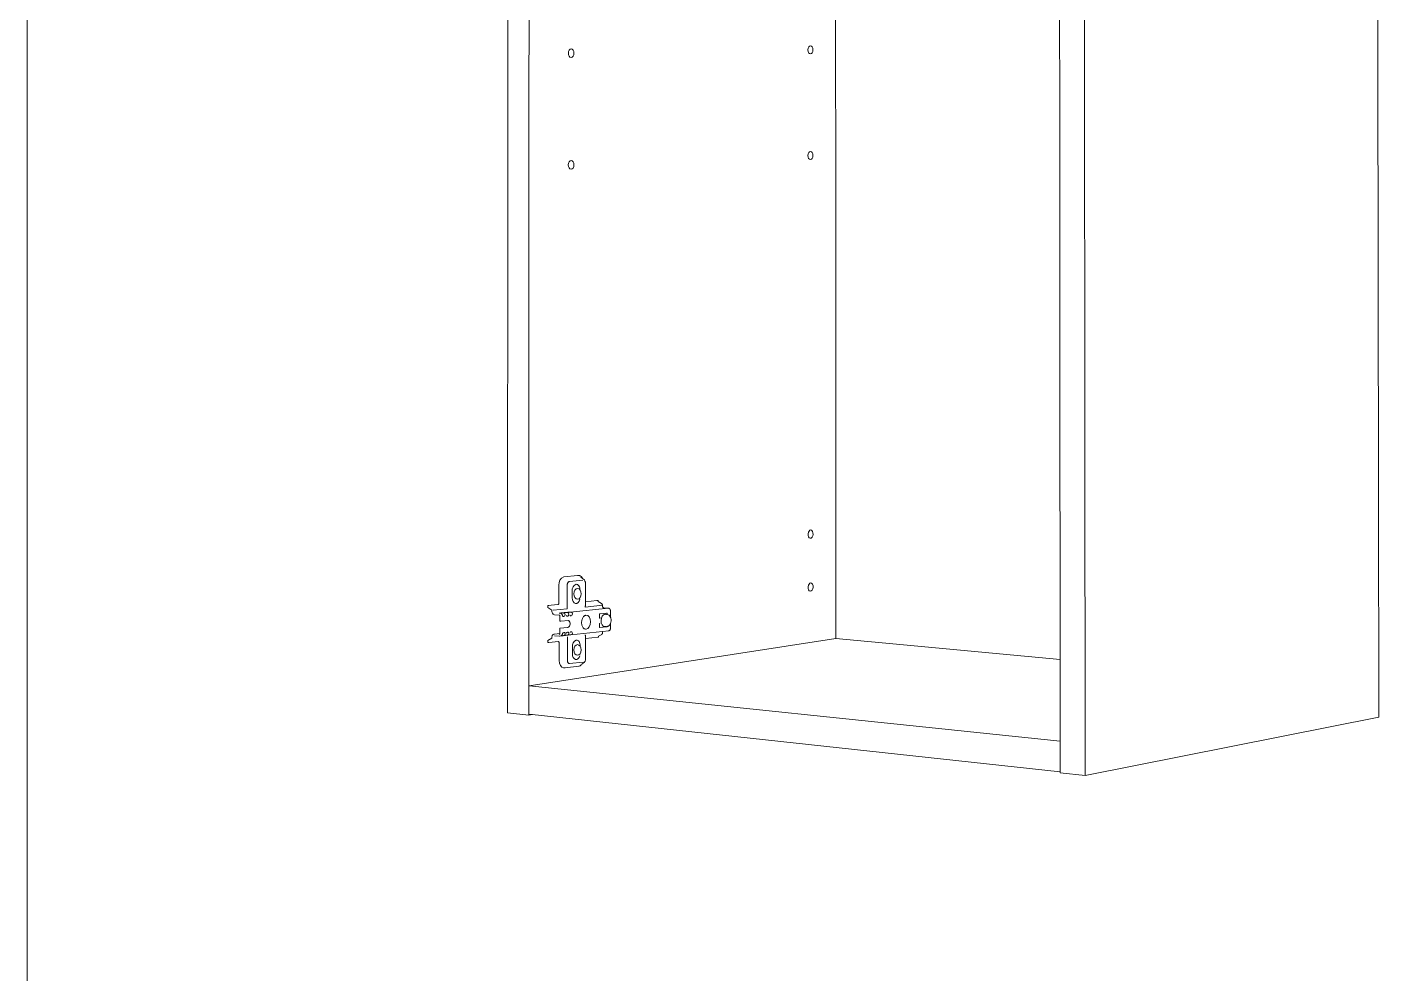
# Model space of a CAD drawing. Header units: metres. Extents: x -8.4 to 7.9, y -3.9 to 2.
# Drawn here: x 3.4692 to 3.8432, y -2.1147 to -1.8508 of the extents above; entities that cross this region are included whole.
import ezdxf

# ---------------------------------------------------------------- set-up
doc = ezdxf.new("R2010")
doc.units = ezdxf.units.M
doc.header["$MEASUREMENT"] = 0
doc.layers.add('PDF18_Geometry_Num_Penna__7', color=7, linetype='Continuous', lineweight=18)

msp = doc.modelspace()

# ---------------------------------------------------------------- linework, layer by layer
at = {"layer": 'PDF18_Geometry_Num_Penna__7', "color": 7, "linetype": 'Continuous', "lineweight": 18, "flags": 128}
for points in [[(3.469212132542002, -2.114705608671317), (3.469212132542002, -1.598920513915078)], [(3.761908684225058, -2.057875395489636), (3.843177250252603, -2.041758693610396), (3.84261431241206, -1.675277223895857), (3.761570623670023, -1.662088394488858)], [(3.761571219371441, -1.662088990190276), (3.761909279926476, -2.057875991191055)], [(3.754673294795183, -1.672247486481042), (3.754977102518651, -2.04726088976296)], [(3.602090184518936, -2.040519187883721), (3.602264427183867, -1.676353507433847)], [(3.607994925905094, -2.041154801297328), (3.60814980827392, -1.675820056813523)], [(3.692832934832673, -1.726823416569524), (3.692920800791911, -2.020008294490446)], [(3.61863057903213, -2.005222836356342), (3.61863057903213, -2.005091782044258), (3.618655896342419, -2.004960727732174), (3.618676745892068, -2.004838608941369), (3.61870950947009, -2.004728404178934), (3.618749719315842, -2.0046181994165), (3.618803332443513, -2.004527354950169), (3.61886290258537, -2.004445446005117), (3.618923961980772, -2.004375451088436), (3.618996935404546, -2.004303966918208), (3.61906990882832, -2.004266735579547), (3.619154796280466, -2.004229504240887), (3.61923223746488, -2.004210143944784), (3.62294792506317, -2.003849744586553)], [(3.621738502258131, -2.002563625223874), (3.621460011844952, -2.002548732688409)], [(3.621588683351363, -2.002543222450288), (3.621529113209506, -2.002543222450288), (3.621460607546371, -2.002549179464474)], [(3.621875960360465, -2.00255483862795), (3.621588534426007, -2.002542924599579)], [(3.621875364659045, -2.002554987553305), (3.621994504942759, -2.002568390835223), (3.622116623733564, -2.002598175906151), (3.62223874252437, -2.002650299780275), (3.622347458033258, -2.002705402161492), (3.622448727274414, -2.002778375585266), (3.62254552875493, -2.002857306023226), (3.622646797996086, -2.002963043025021), (3.622724239180499, -2.003076226294548), (3.62281508364683, -2.003186431056982), (3.622886567817058, -2.003323442383252), (3.622894014084789, -2.00333237790453), (3.622414474442846, -2.002977935560485)], [(3.618642195209792, -2.011773318080222), (3.61863028118142, -2.005223580983115)], [(3.616043447771308, -2.010568958737241), (3.613242161850512, -2.010859363178791), (3.613517673756598, -2.010875744967802)], [(3.613242161850512, -2.010859512104146), (3.613243651104058, -2.011406068155678), (3.614359102010319, -2.012153673435975)], [(3.614732904650468, -2.012169012747504), (3.618642195209792, -2.011772871304159)], [(3.623690913657473, -2.010622125088848), (3.62368793515038, -2.010724883583551), (3.623673042614916, -2.010821685064067), (3.623664107093637, -2.010924443558769), (3.623637300529803, -2.011028691307018), (3.623617940233699, -2.011138896069452), (3.623577730387946, -2.011269950381536)], [(3.623578326089364, -2.011269503605472), (3.628360319226883, -2.010775071428064)], [(3.626866151143772, -2.009472570276375), (3.623688084075736, -2.00978978128176), (3.623691062582827, -2.010622274014203)], [(3.626866597919836, -2.009471825649602), (3.627145088333014, -2.009488207438612)], [(3.627144343706241, -2.009487909587903), (3.627189021312633, -2.009507269884006), (3.627221784890655, -2.009550458236852), (3.627241145186757, -2.009610028378709), (3.627239655933211, -2.009730657915968), (3.628145122089428, -2.010323380827439)], [(3.62836017030153, -2.01077492250271), (3.628349745526705, -2.010660249979636), (3.62832293896287, -2.010560469992027), (3.628272304342292, -2.010469625525696), (3.628208266439796, -2.010384738073551), (3.628145717790847, -2.010323678678148)], [(3.62836017030153, -2.010775667129483), (3.628357191794437, -2.010996076654352), (3.628375062836993, -2.011118195445157), (3.628410804922108, -2.01123733572887), (3.628473353571057, -2.011341583477118), (3.628538880727099, -2.011422003168625), (3.628635682207615, -2.011477105549841), (3.628732483688132, -2.011496465845945), (3.630037069794786, -2.01158135329809)], [(3.615109536872354, -2.013389753879495), (3.616415612232555, -2.01347464133164)], [(3.616416356859328, -2.013474194555577), (3.616498265804381, -2.013495044105226), (3.616556346692691, -2.01354716797935), (3.616595067284897, -2.013629076924403), (3.616604002806177, -2.013718432137188)], [(3.616422909574932, -2.012985719392354), (3.616798201468628, -2.012942531039508)], [(3.616614129730292, -2.015178794164797), (3.616603704955467, -2.013719325689316)], [(3.616908555156417, -2.015190410342458), (3.616895151874499, -2.015190410342458), (3.616613682954228, -2.015178496314087)], [(3.61695516879242, -2.012994357062923), (3.616882195368645, -2.012954147217171), (3.616798797170046, -2.012942233188799)], [(3.61899127624107, -2.014980872368478), (3.61690929978319, -2.015190857118522)], [(3.616942063361211, -2.012904257223366), (3.617044821855913, -2.01289383244854), (3.617163962139626, -2.012887875434355), (3.61729948421235, -2.012874472152437), (3.617449898820536, -2.01287745065953)], [(3.618973107347804, -2.012685932653462), (3.619063951814134, -2.012679975639276), (3.619187559858486, -2.012671040117998), (3.619318614170571, -2.01267401862509), (3.619469028778757, -2.012665083103812)], [(3.623826286804842, -2.013533168996014), (3.623663958168283, -2.013570400334674), (3.623489715503352, -2.013638905997809), (3.623336322388073, -2.013747621506697), (3.623252924189475, -2.0138086809021), (3.623179950765701, -2.013887611340059), (3.623038471678792, -2.014058875497897), (3.622920820648625, -2.014261413980208), (3.622818062153923, -2.014472887983798), (3.622733174701777, -2.01471265780477), (3.622669136799281, -2.014925621061907), (3.622636373221261, -2.015147519840322), (3.622611055910972, -2.01536792936519), (3.622600631136148, -2.015595785157791), (3.622617012925157, -2.015816194682659), (3.622642330235447, -2.016030647193342), (3.6226825400812, -2.016231696422107), (3.622737642462417, -2.016435724157966), (3.622826997675201, -2.016650176668648), (3.622926777662811, -2.016834844108403), (3.623042939439431, -2.017000151252055), (3.623182929272792, -2.017144608846056), (3.623252924189475, -2.017202689734366), (3.62333334388098, -2.017257792115584), (3.623413763572487, -2.01729651270779), (3.623506097292363, -2.017332254792904), (3.62366544742183, -2.017366507624471), (3.623841179340305, -2.017367996878018)], [(3.627529613598697, -2.014097149314039), (3.627545995387707, -2.014186504526823), (3.627577269712182, -2.014259477950598), (3.627624925825667, -2.014311601824722), (3.627687474474616, -2.014320537346), (3.628123825763714, -2.014274370486062)], [(3.627529762524052, -2.013366670449526), (3.62754316580597, -2.013275825983195), (3.627571461623352, -2.013195406291689), (3.627622096243929, -2.013134346896286), (3.627686134146425, -2.013117965107275)], [(3.627529762524052, -2.014096553612621), (3.627529762524052, -2.01336681937488)], [(3.627686729847843, -2.013117965107275), (3.629522979470565, -2.012919894385603)], [(3.629069948541748, -2.013288931414403), (3.629133986444244, -2.013277017386032), (3.629180153304182, -2.013277017386032)], [(3.629180451154892, -2.013276570609968), (3.629640630500732, -2.013307844934443)], [(3.629522979470565, -2.012920043310958), (3.629582549612422, -2.012931957339329), (3.629631694979454, -2.012984081213453)], [(3.629526553679077, -2.013314397650046), (3.629589102328027, -2.013308440635861), (3.629639736948604, -2.013308440635861)], [(3.614383078992417, -2.019655341399947), (3.614386057499508, -2.01948407724211), (3.614432224359447, -2.019312813084273), (3.614485837487118, -2.019162398476086), (3.614569235685717, -2.019029854910456), (3.614661569405595, -2.018912203880289), (3.614774752675121, -2.018821359413958), (3.614898360719474, -2.018760300018555), (3.615029415031558, -2.018730514947627)], [(3.615124876183882, -2.019220330439041), (3.616442865572454, -2.01930372863764)], [(3.61662500128118, -2.018573845474545), (3.615132769227678, -2.018734684857557)], [(3.616489479208457, -2.018802743744629), (3.616438844587879, -2.018817636280092), (3.616510328758106, -2.018798275983989), (3.616569898899963, -2.018746152109864), (3.616613087252809, -2.018674667939637), (3.616623512027634, -2.018585312726852)], [(3.616510179832752, -2.019293006012106), (3.616858665162612, -2.019257263926992)], [(3.61662500128118, -2.018566697057523), (3.616613087252809, -2.017123610371052)], [(3.617374691516443, -2.018564314251848), (3.617341927938421, -2.0186462231969), (3.617309164360401, -2.018726642888407), (3.61727640078238, -2.018815998101191), (3.617236190936626, -2.01889939629979), (3.617195981090874, -2.018969391216471), (3.61715577124512, -2.019037896879606), (3.617100668863903, -2.019100445528555), (3.617051523496872, -2.019149590895587), (3.616997910369201, -2.01918980074134), (3.616948765002169, -2.01922703208), (3.616899619635138, -2.01924788162965), (3.616859409789385, -2.019256817150928)], [(3.616997314667783, -2.019207225007833), (3.617041992274175, -2.019207225007833), (3.617088159134113, -2.019201267993648), (3.617159643304341, -2.019202757247194), (3.617231127474569, -2.019193821725915), (3.6173219719409, -2.019193821725915), (3.617426219689148, -2.01918339695109), (3.617464940281355, -2.01918339695109)], [(3.617090393014433, -2.019149144119523), (3.617048693915133, -2.019189353965276), (3.616998059294556, -2.019207225007833)], [(3.618013879138561, -2.01910253048352), (3.618043664209491, -2.019092105708696), (3.618106212858439, -2.019095084215788), (3.618168761507388, -2.019084659440963), (3.618246202691802, -2.019084659440963), (3.618340025665225, -2.019078702426778), (3.618429380878009, -2.019078702426778), (3.618480015498588, -2.019081680933871)], [(3.619029103281149, -2.018988453661866), (3.619060377605623, -2.018988453661866), (3.619121437001026, -2.018979518140587), (3.619183985649975, -2.018981007394133), (3.619255469820203, -2.018981007394133), (3.619344825032987, -2.018972071872855), (3.619444605020596, -2.018973561126401), (3.61948928262699, -2.018976539633494)], [(3.619488686925571, -2.018976092857431), (3.61950953647522, -2.01895971106842), (3.619527407517777, -2.01895971106842), (3.619555703335159, -2.018962689575513), (3.619579531391901, -2.018962689575513), (3.619598891688005, -2.018962689575513)], [(3.623602303071462, -2.018944073906182), (3.623633577395937, -2.019066192696988), (3.623658894706225, -2.019167461938144), (3.623678255002328, -2.019256817150928), (3.623700593805525, -2.019349150870805), (3.623708040073257, -2.019439995337136), (3.623716975594535, -2.019530839803467)], [(3.627180681492774, -2.019576559887343), (3.62722386984562, -2.019557199591239), (3.627252165663001, -2.019512521984847), (3.627265568944919, -2.01945295184299), (3.627268547452012, -2.019344236334103)], [(3.628378190269441, -2.01820465952039), (3.628375211762349, -2.018425069045259), (3.628373722508802, -2.018541230821879), (3.628340958930781, -2.018639521555942), (3.628297770577935, -2.018728876768726), (3.628239689689625, -2.018800360938954), (3.628166716265851, -2.018850995559532), (3.62726720712382, -2.01934542773694)], [(3.627539889448168, -2.016020669194581), (3.627551803476538, -2.015928335474704), (3.627581588547467, -2.01585089429029), (3.627635201675137, -2.015788345641341), (3.627684347042169, -2.015760049823959)], [(3.627540038373521, -2.016020371343872), (3.627541527627069, -2.016742659313881), (3.627545995387707, -2.016832014526665), (3.62758620523346, -2.016915412725264), (3.627635350600492, -2.016960090331656), (3.627687474474616, -2.016966047345842), (3.629535638125711, -2.016772444384809)], [(3.628412592026363, -2.018010311932584), (3.630125233604733, -2.017825644492829)], [(3.628965849718854, -2.016659112189927), (3.629426029064695, -2.016690386514401)], [(3.629426177990049, -2.016691131141174), (3.629545318273762, -2.016692620394721), (3.629668926318114, -2.016670281591525), (3.629792534362466, -2.016644964281236), (3.6299027391249, -2.016595818914205), (3.630015922394427, -2.016537738025894), (3.63011868088913, -2.016467743109213), (3.630218460876739, -2.016379877149975), (3.630324197878533, -2.016275629401727), (3.630416531598411, -2.016166913892838), (3.630498440543464, -2.016025434805929), (3.630581838742062, -2.015876509451289), (3.630604177545259, -2.015812471548793)], [(3.629595655043631, -2.016682493470605), (3.629568848479795, -2.016736106598276), (3.629534595648228, -2.01677184868339)], [(3.629661331125028, -2.016671621919717), (3.629647927843109, -2.016682046694542), (3.629637503068284, -2.016702896244191), (3.629616653518635, -2.016735659822212), (3.629576443672882, -2.016762466386048), (3.629534744573582, -2.016771401907326)], [(3.630125680380798, -2.017825793418184), (3.630241842157418, -2.017796008347256), (3.63034013289148, -2.017737927458946), (3.630433955864904, -2.017657507767439), (3.630506929288678, -2.017547303005006), (3.63056054241635, -2.017423694960653), (3.630602241515648, -2.017282215873744), (3.630603730769195, -2.017145204547475), (3.630603730769195, -2.015812322623439)], [(3.692920205090492, -2.020008592341155), (3.608148914721793, -2.033069345943163)], [(3.61326554313119, -2.020490216938065), (3.613259586117005, -2.021036772989596), (3.613542544290823, -2.021060601046339)], [(3.614382483290998, -2.019655192474593), (3.614382483290998, -2.019878580506554), (3.61326554313119, -2.020490663714129)], [(3.613556394348805, -2.021061494598467), (3.616214711929145, -2.020769600903371)], [(3.6162148608545, -2.020769303052662), (3.616286345024727, -2.020842276476436), (3.616345915166584, -2.020933120942766), (3.616372721730418, -2.021055239733572), (3.616390592772976, -2.02118480479211)], [(3.616401017547801, -2.026022496012264), (3.616390592772976, -2.021185400493528)], [(3.618681511503417, -2.026036941771665), (3.618668108221499, -2.01947826915328)], [(3.627180532567419, -2.019576559887343), (3.623710571804286, -2.019948873273945), (3.623716528818472, -2.019530393027404)], [(3.754959827177512, -2.025770067536148), (3.692920502941201, -2.020008145565091)], [(3.619295977516665, -2.02691828202043), (3.623014643622049, -2.026484909238425)], [(3.618103085425992, -2.02805681635666), (3.618059897073146, -2.028062773370845), (3.618030112002218, -2.028061284117299), (3.617992880663557, -2.028061284117299), (3.617961606339083, -2.028061284117299), (3.617928842761061, -2.028061284117299), (3.617644395333698, -2.028049370088928)], [(3.608149063647148, -2.03306860131639), (3.754977549294714, -2.048369192252197)], [(3.607994925905094, -2.041154801297328), (3.602090035593582, -2.040518890033011)], [(3.60906242284716, -2.04098189896059), (3.607994628054386, -2.041154652371973)], [(3.608149063647148, -2.040887182435038), (3.754986484815994, -2.056805813592606)], [(3.754977251444006, -2.047261783315088), (3.754986186965283, -2.057116174031677)], [(3.754986038039929, -2.057116322957032), (3.761908088523639, -2.0578758422657)]]:
    msp.add_lwpolyline(points, dxfattribs=at)
for points in [[(3.616043894547372, -2.010568809811887), (3.616125803492424, -2.010547960262237), (3.616207712437477, -2.010488390120381), (3.616270261086426, -2.010410948935967), (3.616311960185726, -2.010294787159348), (3.616346213017292, -2.010178625382728), (3.616356637792117, -2.010053528084829), (3.616349489375084, -2.005219262147833, -0.3597714460908023), (3.617743430694534, -2.002897515868979), (3.621460607546371, -2.002549030539119)], [(3.623688381926443, -2.009790079132469), (3.623674978644526, -2.004711724539215, 0.2348622173329448), (3.623154335604702, -2.003530150775493), (3.62289371623408, -2.003332080053821)], [(3.620026754231888, -2.008712753116997), (3.62001781871061, -2.006775234253119, -0.3523990501688462), (3.621097080755692, -2.004973684238028)], [(3.630603432918485, -2.015812769399503), (3.630645132017786, -2.015714478665439), (3.630698745145456, -2.015541725254056), (3.630741933498302, -2.015358547067847), (3.630764272301497, -2.015178347388732), (3.630777675583416, -2.014983255174153), (3.630780654090508, -2.01480156624149), (3.630764272301497, -2.014633280590747), (3.630735976484116, -2.014448613150992), (3.630688320370631, -2.014286284514433), (3.630628750228775, -2.014122466624328), (3.630599858709974, -2.014041302306049), (3.630595539874689, -2.012328213951615), (3.630580647339225, -2.012165885315056), (3.630540437493472, -2.012011002946229), (3.630468953323244, -2.011868034605774), (3.630378108856914, -2.011756340589793), (3.630282796629943, -2.01166251761637), (3.630163656346232, -2.011601458220967), (3.630037069794786, -2.011580608671317), (3.619469326629467, -2.012666274506649, -0.5572312535527187), (3.620035540827811, -2.013424751337836)], [(3.619140797297129, -2.014962703475212), (3.619121437001026, -2.014962703475212), (3.619108033719109, -2.014962703475212), (3.619090162676552, -2.014962703475212), (3.618991871942489, -2.014980574517769, -0.5522096947720603), (3.618798864682874, -2.016893222847422), (3.616612640476745, -2.017124057147116)], [(3.618452315382624, -2.012769777628125), (3.618313814802808, -2.012768288374578), (3.618172335715899, -2.012778713149403), (3.618060641699918, -2.012784670163589), (3.617957585354507, -2.012795541714477), (3.61788610118428, -2.012807455742849), (3.617832488056609, -2.012814902010581), (3.617816106267598, -2.012825326785406), (3.617449749895182, -2.01287745065953, -0.5676767579707719), (3.618004496841219, -2.013639948475292, -0.7074815388821993), (3.6173653092191, -2.013698327214311, 0.2067480501105159), (3.616798797170046, -2.012942084263444), (3.616798797170046, -2.012928680981527), (3.616819646719696, -2.012921234713795), (3.61687177059382, -2.01291080993897), (3.616941765510502, -2.012904852924784)], [(3.618381873689879, -2.013602270360568), (3.618432508310457, -2.013666308263063), (3.618490589198767, -2.013727367658466), (3.618539734565799, -2.013757152729394), (3.618599304707655, -2.013786937800322), (3.618652917835325, -2.01380034108224), (3.618702063202357, -2.013801830335787), (3.618754187076481, -2.01378395929323), (3.618807800204153, -2.01376310974358), (3.61885396706409, -2.013719921390734), (3.618918004966587, -2.013681200798527), (3.618971618094256, -2.013611205881846), (3.619019869909189, -2.013532871145316, 0.5581674501994734), (3.618453060009398, -2.012770373329543), (3.618829841156639, -2.012739099005069), (3.618829841156639, -2.012718249455419), (3.618850690706289, -2.012706335427048), (3.61889983607332, -2.012698889159316), (3.618972809497094, -2.012685485877398)], [(3.630599858709975, -2.014041302306049, 0.2706706087944664), (3.629685903808543, -2.013316482605012), (3.629681436047904, -2.013154153968453), (3.62968292530145, -2.013115433376246), (3.62968292530145, -2.013081180544679), (3.629671011273078, -2.013054373980844), (3.629663565005347, -2.013026078163462), (3.629644204709243, -2.01300225010672), (3.629630801427326, -2.012984379064163)], [(3.618022665734486, -2.018495957514068, -0.5472181138073778), (3.617568890178895, -2.019178333489033), (3.617874187155908, -2.01915003767165)], [(3.619037740951718, -2.018386944154471, -0.5387938063559592), (3.618583965396126, -2.019069171204081), (3.618889262373141, -2.01903640762606)], [(3.62004596560262, -2.018271973780696, -0.5440738162220183), (3.619599189538714, -2.018962987426222), (3.628411847399589, -2.018010758708648), (3.628392487103487, -2.018106070935618), (3.628377594568022, -2.018204361669681)], [(3.623710273953577, -2.019949766826072), (3.623726506817271, -2.025444516710901, -0.261237389462721), (3.623048896453616, -2.02683101176261), (3.622753726400717, -2.026990212966721), (3.6227403231188, -2.027008084009279), (3.622649478652469, -2.027130202800084), (3.622534806129396, -2.027259767858622), (3.622402262563766, -2.027380397395881), (3.62225929422331, -2.027483155890583), (3.622114836629308, -2.027544215285986), (3.621971868288853, -2.027608253188481), (3.621822049382084, -2.027636251155154), (3.618103383276701, -2.028056220655241)], [(3.620068900107252, -2.024181927554258), (3.62005698607888, -2.02224440869038, -0.3466103247134668), (3.621137886302864, -2.020434667780783)]]:
    msp.add_lwpolyline(points, format="xyb", dxfattribs=at)
for points in [[(3.623716379893116, -2.010653399413323), (3.62369850885056, -2.010632549863673), (3.623691062582827, -2.010622125088848)], [(3.617465684908129, -2.019184141577863), (3.617483555950685, -2.019184141577863), (3.617504405500334, -2.019187120084956), (3.617525255049985, -2.019187120084956), (3.617549083106727, -2.019187120084956)], [(3.61848076012536, -2.019081532008516), (3.618500120421464, -2.019081532008516), (3.618519480717568, -2.019081532008516), (3.618540330267217, -2.019081532008516), (3.618564158323959, -2.019069617980144)], [(3.629535935976419, -2.016692769320075), (3.629535935976419, -2.016712129616179), (3.62955678552607, -2.016712129616179), (3.629568699554441, -2.016701704841354)]]:
    msp.add_lwpolyline(points, close=True, dxfattribs=at)
at = {"layer": 'PDF18_Geometry_Num_Penna__7', "color": 7, "linetype": 'Continuous', "lineweight": 18}
for centre, major_axis, ratio in [((3.619724735728682, -1.858044978585576), (1.880257352493985e-05, 0.001203545197339056), 0.6484319108385316), ((3.685920862068926, -1.857110663302832), (8.277811975257253e-06, 0.001145003857236677), 0.6095992312266894), ((3.619714480537866, -1.888940553049009), (2.506396241190128e-05, 0.001206522458520011), 0.6453423524953587), ((3.685922853139764, -1.886347880536088), (2.261535556884891e-05, 0.001140760585648431), 0.6123555461633191), ((3.685948876647199, -1.991092626087767), (9.528357570992398e-05, 0.00114684140192826), 0.6012283242233453), ((3.685953102600953, -2.005742148672884), (0.0001005837207058131, 0.00114431336308023), 0.6067598873148831)]:
    msp.add_ellipse(centre, major_axis=major_axis, ratio=ratio, dxfattribs=at)
for centre, major_axis, ratio, start_param, end_param in [((3.621247449290421, -2.006436083019494), (-0.0001156065583305421, 0.001464951682075225), 0.6369732914368958, 4.575345874165029, 6.319674509212412), ((3.621101566750656, -2.00865999235597), (0.0001031133102444355, 0.001633631415210181), 0.6548870126902964, 1.644374828257639, 4.511461214358607), ((3.615457215915159, -2.011974747497418), (0.0005203665539553505, 0.001372166680346144), 0.7095058089594454, 1.959882205334511, 3.312070197098095), ((3.619623916131274, -2.007574834049336), (-7.354488742700333e-05, 0.006116726286844135), 0.1922592645113527, 2.885347359050057, 3.436182561618049), ((3.623824013145765, -2.015452050095583), (0.0001447096947019251, 0.001920345137138526), 0.6396607779551389, 3.27297619320686, 6.398372436944681), ((3.62904896767432, -2.014973696672101), (9.560852560301273e-05, 0.001684909697883222), 0.6188989479973915, 0.0712493019373408, 3.153560554742893), ((3.617705650195599, -2.019475417457146), (2.248171343315131e-05, 0.001179040549578845), 0.4591714921186461, 5.700306524101707, 6.980791027502566), ((3.618697266904482, -2.020897730595868), (4.502530215753733e-05, 0.002711384887901736), 0.295927223003737, 5.901629858082756, 6.731796929212783), ((3.619721674503281, -2.019051170275868), (4.686887395440192e-05, 0.0009674342959223092), 0.516154552364579, 5.673827696369328, 7.056157269949185), ((3.621219366149221, -2.022030700720795), (1.12614782195836e-05, 0.001602126535475915), 0.6307250510029968, 4.734480362908831, 6.37443492845976), ((3.618076024624215, -2.025567786199484), (0.0005218679832552557, 0.002466517387475755), 0.6452917938016575, 1.890176568434312, 3.197895106229809), ((3.619208900541698, -2.026090079169245), (-6.933902728688995e-05, 0.0008299636486099538), 0.6305588900667362, 1.453842895409096, 3.175528834406586), ((3.621142040685033, -2.024091867104694), (0.0001046752224304165, 0.001661360576163901), 0.6429641153891769, 1.665483957198807, 4.361844134654064)]:
    msp.add_ellipse(centre, major_axis=major_axis, ratio=ratio, start_param=start_param, end_param=end_param, dxfattribs=at)
for points in [[(3.621492924348328, -2.006118473439153), (3.620922540240052, -2.006118473439153), (3.620460871640668, -2.006778212760212), (3.620460871640668, -2.00759581295719)], [(3.620460871640666, -2.00759581295719), (3.620460871640666, -2.008410434647076), (3.620922540240052, -2.009071663221682), (3.621492924348328, -2.009071663221682)], [(3.622526466309536, -2.00759581295719), (3.622526466309536, -2.006778212760212), (3.622063308456603, -2.006118473439153), (3.62149292434833, -2.006118473439153)], [(3.621492924348328, -2.009071663221682), (3.622063308456602, -2.009071663221682), (3.622526466309534, -2.008410434647076), (3.622526466309534, -2.00759581295719)], [(3.621479074290347, -2.021664642284763), (3.620907200928525, -2.021664642284763), (3.620445532329137, -2.022325870859368), (3.620445532329137, -2.023140492549254)], [(3.620445532329139, -2.023140492549254), (3.620445532329139, -2.023958092746232), (3.620907200928525, -2.024617832067292), (3.621479074290347, -2.024617832067292)], [(3.622514105505101, -2.023140492549254), (3.622514105505101, -2.022325870859368), (3.622050947652168, -2.021664642284762), (3.621479074290348, -2.021664642284762)], [(3.621479074290347, -2.024617832067292), (3.622050947652167, -2.024617832067292), (3.622514105505102, -2.023958092746232), (3.622514105505102, -2.023140492549254)]]:
    msp.add_open_spline(points, degree=3, dxfattribs=at)

doc.saveas('drawing.dxf')
